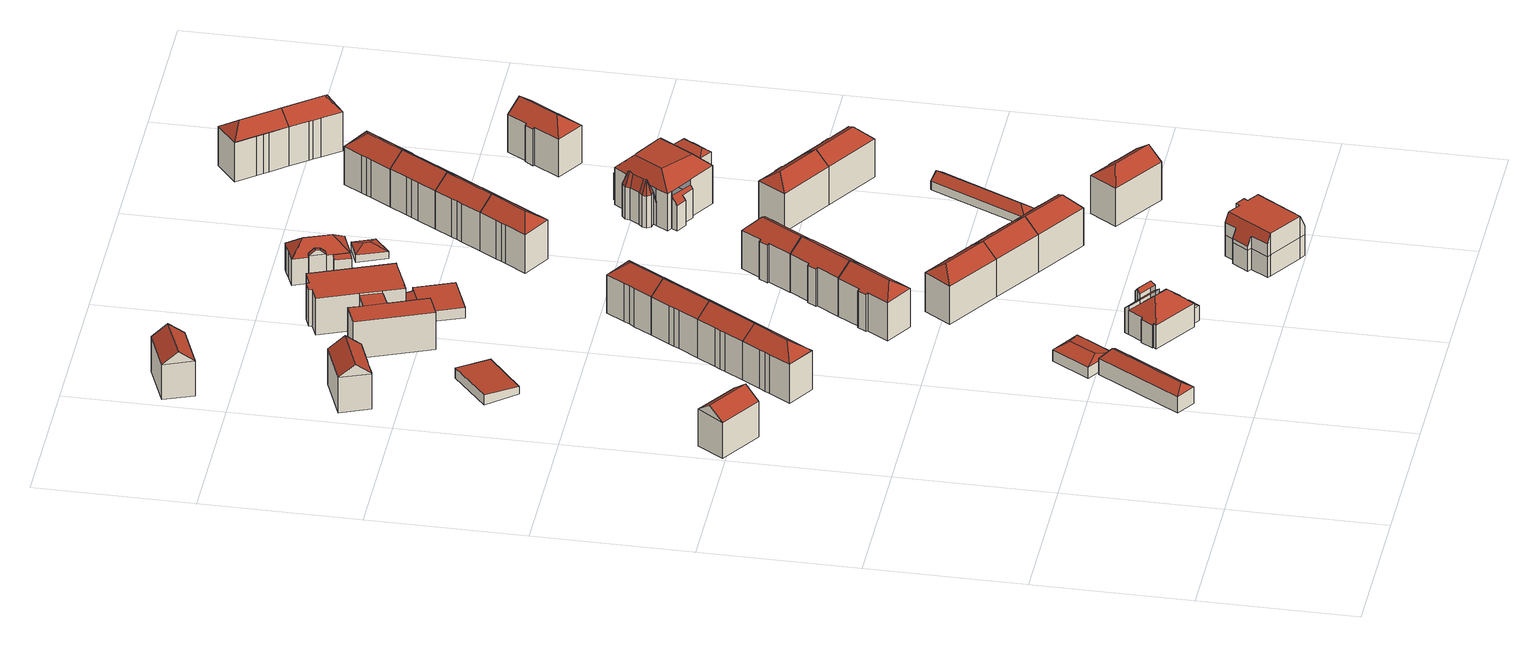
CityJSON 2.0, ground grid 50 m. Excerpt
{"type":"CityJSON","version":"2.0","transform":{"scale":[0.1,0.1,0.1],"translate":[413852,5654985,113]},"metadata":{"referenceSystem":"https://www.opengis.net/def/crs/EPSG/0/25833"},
"CityObjects":{
"building1":{"type":"Building","attributes":{"Dachtyp_tdc":"tdcGableRoof","Gemeindeschluessel":14612000,"Dachneigung":36.5,"QualitaetDacherkennung":78,"Geometrietyp2DReferenz":"3000","measuredHeight":16.51,"function":"31001_9998","roofType":"3100"},"geometry":[{"type":"Solid","lod":"2","boundaries":[[[[0,1,2,3]],[[1,4,5,2]],[[4,6,7,5]],[[6,0,3,7]],[[4,1,8]],[[0,6,9]],[[1,0,9,8]],[[6,4,8,9]],[[3,2,5,7]]]],"semantics":{"surfaces":[{"type":"WallSurface"},{"type":"RoofSurface"},{"type":"GroundSurface"}],"values":[[0,0,0,0,0,0,1,1,2]]}}]},
"building2":{"type":"Building","attributes":{"Dachtyp_tdc":"tdcHipRoof","Gemeindeschluessel":14612000,"Dachneigung":35.09,"QualitaetDacherkennung":78,"Geometrietyp2DReferenz":"3000","measuredHeight":8.3,"function":"31001_9998","roofType":"3200"},"geometry":[{"type":"Solid","lod":"2","boundaries":[[[[10,11,12,13]],[[11,14,15,12]],[[14,16,17,15]],[[16,10,13,17]],[[14,11,18]],[[10,16,19]],[[11,10,19,18]],[[16,14,18,19]],[[13,12,15,17]]]],"semantics":{"surfaces":[{"type":"WallSurface"},{"type":"RoofSurface"},{"type":"GroundSurface"}],"values":[[0,0,0,0,1,1,1,1,2]]}}]},
"building3":{"type":"Building","attributes":{"Dachtyp_tdc":"tdcFreeFormRoof","Gemeindeschluessel":14612000,"Dachneigung":37.52,"QualitaetDacherkennung":69,"Geometrietyp2DReferenz":"3000","measuredHeight":17.56,"function":"31001_9998","roofType":"5000"},"geometry":[{"type":"Solid","lod":"2","boundaries":[[[[20,21,22,23]],[[21,24,25,22]],[[24,26,27,25]],[[26,28,29,27]],[[28,30,31,29]],[[30,32,33,31]],[[32,20,23,33]],[[34,35,20]],[[32,30,36,35,34]],[[35,36,28,26,24,21,20]],[[20,32,34]],[[30,28,36]],[[23,22,25,27,29,31,33]]]],"semantics":{"surfaces":[{"type":"WallSurface"},{"type":"RoofSurface"},{"type":"GroundSurface"}],"values":[[0,0,0,0,0,0,0,1,1,1,0,0,2]]}}]},
"building4":{"type":"Building","attributes":{"Dachtyp_tdc":"tdcHipRoof","Gemeindeschluessel":14612000,"Dachneigung":13.27,"QualitaetDacherkennung":88,"Geometrietyp2DReferenz":"3000","measuredHeight":5.13,"function":"31001_9998","roofType":"3200"},"geometry":[{"type":"Solid","lod":"2","boundaries":[[[[37,38,39,40]],[[38,41,42,39]],[[41,43,44,42]],[[43,37,40,44]],[[41,38,45]],[[37,43,46]],[[38,37,46,45]],[[43,41,45,46]],[[40,39,42,44]]]],"semantics":{"surfaces":[{"type":"WallSurface"},{"type":"RoofSurface"},{"type":"GroundSurface"}],"values":[[0,0,0,0,1,1,1,1,2]]}}]},
"building5":{"type":"Building","attributes":{"Dachtyp_tdc":"tdcFreeFormRoof","Gemeindeschluessel":14612000,"Dachneigung":36.82,"QualitaetDacherkennung":91,"Geometrietyp2DReferenz":"3000","measuredHeight":16.45,"function":"31001_9998","roofType":"5000"},"geometry":[{"type":"Solid","lod":"2","boundaries":[[[[47,48,49,50]],[[48,51,52,49]],[[51,53,54,52]],[[53,55,56,54]],[[55,57,58,56]],[[57,59,60,58]],[[59,47,50,60]],[[61,62,63,64,65,66,67]],[[47,59,61,67]],[[57,62,61,59]],[[48,66,65,51]],[[47,67,66,48]],[[51,65,64,53]],[[53,64,63,55]],[[55,63,62,57]],[[50,49,52,54,56,58,60]]]],"semantics":{"surfaces":[{"type":"WallSurface"},{"type":"RoofSurface"},{"type":"GroundSurface"}],"values":[[0,0,0,0,0,0,0,1,1,0,0,0,0,0,0,2]]}}]},
"building6":{"type":"Building","attributes":{"Dachtyp_tdc":"tdcPolyFlatRoof","Gemeindeschluessel":14612000,"Dachneigung":4.43,"QualitaetDacherkennung":84,"Geometrietyp2DReferenz":"3000","measuredHeight":3.59,"function":"31001_9998","roofType":"2100"},"geometry":[{"type":"Solid","lod":"2","boundaries":[[[[68,69,70,71]],[[69,72,73,70]],[[72,74,75,73]],[[74,68,71,75]],[[74,72,69,68]],[[71,70,73,75]]]],"semantics":{"surfaces":[{"type":"WallSurface"},{"type":"RoofSurface"},{"type":"GroundSurface"}],"values":[[0,0,0,0,1,2]]}}]},
"building7":{"type":"Building","attributes":{"Dachtyp_tdc":"tdcFreeFormRoof","Gemeindeschluessel":14612000,"Dachneigung":37.57,"QualitaetDacherkennung":79,"Geometrietyp2DReferenz":"3000","measuredHeight":17.56,"function":"31001_9998","roofType":"5000"},"geometry":[{"type":"Solid","lod":"2","boundaries":[[[[76,77,78,79]],[[77,80,81,78]],[[80,82,83,81]],[[82,84,31,83]],[[84,28,29,31]],[[28,85,86,29]],[[85,76,79,86]],[[84,82,87,36]],[[87,80,77,76,85,28,36]],[[82,80,87]],[[28,84,36]],[[79,78,81,83,31,29,86]]]],"semantics":{"surfaces":[{"type":"WallSurface"},{"type":"RoofSurface"},{"type":"GroundSurface"}],"values":[[0,0,0,0,0,0,0,1,1,0,0,2]]}}]},
"building8":{"type":"Building","attributes":{"Gemeindeschluessel":14612000,"Geometrietyp2DReferenz":"3000","function":"31001_9998","roofType":"9999"},"children":["building8-1","building8-2","building8-3","building8-4"]},
"building8-1":{"type":"BuildingPart","attributes":{"Dachtyp_tdc":"tdcFreeFormRoof","Dachneigung":27.18,"QualitaetDacherkennung":19,"Geometrietyp2DReferenz":"3000","measuredHeight":6.14,"roofType":"5000"},"parents":["building8"],"geometry":[{"type":"MultiSurface","lod":"2","boundaries":[[[88,89,90,91]],[[89,92,93,90]],[[94,88,91,95]],[[96,97,89,88]],[[88,94,96]],[[94,92,97,96]],[[89,97,92]],[[91,90,93,95]]],"semantics":{"surfaces":[{"type":"WallSurface"},{"type":"RoofSurface"},{"type":"GroundSurface"}],"values":[0,0,0,1,1,1,0,2]}}]},
"building8-2":{"type":"BuildingPart","attributes":{"Dachtyp_tdc":"tdcFreeFormRoof","Dachneigung":56.37,"QualitaetDacherkennung":8,"Geometrietyp2DReferenz":"3000","measuredHeight":12.09,"roofType":"5000"},"parents":["building8"],"geometry":[{"type":"MultiSurface","lod":"2","boundaries":[[[98,99,100]],[[101,102,103,104,105]],[[102,106,107,103]],[[106,108,109,107]],[[108,98,100,109]],[[102,101,98,110]],[[98,108,110]],[[108,106,102,110]],[[100,104,103,107,109]]],"semantics":{"surfaces":[{"type":"WallSurface"},{"type":"RoofSurface"},{"type":"GroundSurface"}],"values":[0,0,0,0,0,1,1,1,2]}}]},
"building8-3":{"type":"BuildingPart","attributes":{"Dachtyp_tdc":"tdcFreeFormRoof","Dachneigung":41.84,"QualitaetDacherkennung":36,"Geometrietyp2DReferenz":"3000","measuredHeight":13.49,"roofType":"5000"},"parents":["building8"],"geometry":[{"type":"MultiSurface","lod":"2","boundaries":[[[111,112,95,113]],[[112,114,94,95]],[[115,116,117,93,92]],[[116,118,119,117]],[[118,120,121,119]],[[120,122,123,121]],[[122,124,125,123]],[[124,126,127,125]],[[126,128,129,127]],[[130,131,132,133]],[[131,111,113,132]],[[128,126,124,122,120,118,134]],[[118,116,135,134]],[[116,115,114,112,111,135]],[[111,131,130,128,134,135]],[[113,95,93,117,119,121,123,125,127,129,133,132]]],"semantics":{"surfaces":[{"type":"WallSurface"},{"type":"RoofSurface"},{"type":"GroundSurface"}],"values":[0,0,0,0,0,0,0,0,0,0,0,1,1,1,1,2]}}]},
"building8-4":{"type":"BuildingPart","attributes":{"Dachtyp_tdc":"tdcPolyFlatRoof","Dachneigung":35.24,"QualitaetDacherkennung":33,"Geometrietyp2DReferenz":"3000","measuredHeight":9.97,"roofType":"2100"},"parents":["building8"],"geometry":[{"type":"MultiSurface","lod":"2","boundaries":[[[136,137,138,129,128]],[[137,105,104,138]],[[99,139,130,133,100]],[[139,99,105,137,136]],[[129,138,104,100,133]]],"semantics":{"surfaces":[{"type":"WallSurface"},{"type":"RoofSurface"},{"type":"GroundSurface"}],"values":[0,0,0,1,2]}}]},
"building9":{"type":"Building","attributes":{"Dachtyp_tdc":"tdcGableRoof","Gemeindeschluessel":14612000,"Dachneigung":37.24,"QualitaetDacherkennung":88,"Geometrietyp2DReferenz":"3000","measuredHeight":16.19,"function":"31001_9998","roofType":"3100"},"geometry":[{"type":"Solid","lod":"2","boundaries":[[[[140,141,142,143]],[[141,144,145,142]],[[144,146,147,145]],[[146,140,143,147]],[[144,141,148]],[[140,146,149]],[[141,140,149,148]],[[146,144,148,149]],[[143,142,145,147]]]],"semantics":{"surfaces":[{"type":"WallSurface"},{"type":"RoofSurface"},{"type":"GroundSurface"}],"values":[[0,0,0,0,0,0,1,1,2]]}}]},
"building10":{"type":"Building","attributes":{"Dachtyp_tdc":"tdcGableRoof","Gemeindeschluessel":14612000,"Dachneigung":37.66,"QualitaetDacherkennung":80,"Geometrietyp2DReferenz":"3000","measuredHeight":17.54,"function":"31001_9998","roofType":"3100"},"geometry":[{"type":"Solid","lod":"2","boundaries":[[[[150,151,152,153]],[[151,154,155,152]],[[154,156,157,155]],[[156,158,159,157]],[[158,160,161,159]],[[160,162,163,161]],[[162,150,153,163]],[[164,165,87,82]],[[160,158,156,154,151,87,165]],[[150,82,87,151]],[[162,164,82,150]],[[160,165,164,162]],[[153,152,155,157,159,161,163]]]],"semantics":{"surfaces":[{"type":"WallSurface"},{"type":"RoofSurface"},{"type":"GroundSurface"}],"values":[[0,0,0,0,0,0,0,1,1,0,0,0,2]]}}]},
"building11":{"type":"Building","attributes":{"Dachtyp_tdc":"tdcHipAndGableRoof","Gemeindeschluessel":14612000,"Dachneigung":37.04,"QualitaetDacherkennung":78,"Geometrietyp2DReferenz":"3000","measuredHeight":17.38,"function":"31001_9998","roofType":"5000"},"geometry":[{"type":"Solid","lod":"2","boundaries":[[[[166,167,168,169]],[[167,170,171,168]],[[170,172,173,171]],[[172,174,175,173]],[[174,176,177,175]],[[176,178,179,177]],[[178,180,181,179]],[[180,182,183,181]],[[182,184,185,183]],[[184,186,187,185]],[[186,166,169,187]],[[182,180,188]],[[180,178,176,174,172,188]],[[172,170,167,166,186,184,182,188]],[[169,168,171,173,175,177,179,181,183,185,187]]]],"semantics":{"surfaces":[{"type":"WallSurface"},{"type":"RoofSurface"},{"type":"GroundSurface"}],"values":[[0,0,0,0,0,0,0,0,0,0,0,1,1,1,2]]}}]},
"building12":{"type":"Building","attributes":{"Dachtyp_tdc":"tdcHipAndGableRoof","Gemeindeschluessel":14612000,"Dachneigung":37.26,"QualitaetDacherkennung":78,"Geometrietyp2DReferenz":"3000","measuredHeight":17.35,"function":"31001_9998","roofType":"5000"},"geometry":[{"type":"Solid","lod":"2","boundaries":[[[[189,190,191,192]],[[190,193,194,191]],[[193,195,196,194]],[[195,197,198,196]],[[197,199,200,198]],[[199,201,202,200]],[[201,203,204,202]],[[203,205,206,204]],[[205,207,208,206]],[[207,209,210,208]],[[209,211,212,210]],[[211,189,192,212]],[[207,205,213]],[[205,203,201,213]],[[201,199,197,195,193,190,189,211,209,207,213]],[[192,191,194,196,198,200,202,204,206,208,210,212]]]],"semantics":{"surfaces":[{"type":"WallSurface"},{"type":"RoofSurface"},{"type":"GroundSurface"}],"values":[[0,0,0,0,0,0,0,0,0,0,0,0,1,1,1,2]]}}]},
"building13":{"type":"Building","attributes":{"Dachtyp_tdc":"tdcHipAndGableRoof","Gemeindeschluessel":14612000,"Dachneigung":37.59,"QualitaetDacherkennung":80,"Geometrietyp2DReferenz":"3000","measuredHeight":17.5,"function":"31001_9998","roofType":"5000"},"geometry":[{"type":"Solid","lod":"2","boundaries":[[[[214,164,163,215]],[[164,160,161,163]],[[160,216,217,161]],[[216,218,219,217]],[[218,220,221,219]],[[220,222,223,221]],[[222,214,215,223]],[[214,222,224]],[[222,220,218,216,160,165,224]],[[214,224,165,164]],[[164,165,160]],[[215,163,161,217,219,221,223]]]],"semantics":{"surfaces":[{"type":"WallSurface"},{"type":"RoofSurface"},{"type":"GroundSurface"}],"values":[[0,0,0,0,0,0,0,1,1,1,0,2]]}}]},
"building14":{"type":"Building","attributes":{"Dachtyp_tdc":"tdcGableRoof","Gemeindeschluessel":14612000,"Dachneigung":37.08,"QualitaetDacherkennung":82,"Geometrietyp2DReferenz":"3000","measuredHeight":17.35,"function":"31001_9998","roofType":"3100"},"geometry":[{"type":"Solid","lod":"2","boundaries":[[[[174,225,226,175]],[[225,227,171,226]],[[227,228,229,171]],[[228,230,231,229]],[[230,232,233,231]],[[232,234,235,233]],[[234,236,237,235]],[[236,238,239,237]],[[238,240,241,239]],[[240,242,243,241]],[[242,174,175,243]],[[238,236,234,232,230,228,227,225]],[[225,174,242,240,238]],[[175,226,171,229,231,233,235,237,239,241,243]]]],"semantics":{"surfaces":[{"type":"WallSurface"},{"type":"RoofSurface"},{"type":"GroundSurface"}],"values":[[0,0,0,0,0,0,0,0,0,0,0,1,1,2]]}}]},
"building15":{"type":"Building","attributes":{"Gemeindeschluessel":14612000,"Geometrietyp2DReferenz":"3000","function":"31001_2000","roofType":"9999"},"children":["building15-1","building15-2","building15-3","building15-4","building15-5"]},
"building15-1":{"type":"BuildingPart","attributes":{"Dachtyp_tdc":"tdcPolyFlatRoof","Dachneigung":0,"QualitaetDacherkennung":21,"Geometrietyp2DReferenz":"3000","measuredHeight":3.56,"roofType":"1000"},"parents":["building15"],"geometry":[{"type":"MultiSurface","lod":"2","boundaries":[[[244,245,246,247,248,249]],[[250,251,245,244]],[[251,252,246,245]],[[252,253,247,246]],[[253,254,248,247]],[[250,244,249,255]],[[255,254,253,252,251,250]]],"semantics":{"surfaces":[{"type":"GroundSurface"},{"type":"WallSurface"},{"type":"RoofSurface"}],"values":[0,1,1,1,1,1,2]}}]},
"building15-2":{"type":"BuildingPart","attributes":{"Dachtyp_tdc":"tdcPolyFlatRoof","Dachneigung":0,"QualitaetDacherkennung":88,"Geometrietyp2DReferenz":"3000","measuredHeight":13.05,"roofType":"1000"},"parents":["building15"],"geometry":[{"type":"MultiSurface","lod":"2","boundaries":[[[256,257,258,259,260,261]],[[262,263,264,265,266,267]],[[261,260,263,262]],[[260,259,264,263]],[[259,268,264]],[[258,265,269]],[[258,257,266,265]],[[257,256,267,266]],[[256,261,262,267]]],"semantics":{"surfaces":[{"type":"RoofSurface"},{"type":"GroundSurface"},{"type":"WallSurface"}],"values":[0,1,2,2,2,2,2,2,2]}}]},
"building15-3":{"type":"BuildingPart","attributes":{"Dachtyp_tdc":"tdcPolyFlatRoof","Dachneigung":0,"QualitaetDacherkennung":83,"Geometrietyp2DReferenz":"3000","measuredHeight":12.74,"roofType":"1000"},"parents":["building15"],"geometry":[{"type":"MultiSurface","lod":"2","boundaries":[[[270,271,272,273,274]],[[275,276,277,278,279]],[[276,280,281,277]],[[280,282,283,281]],[[282,284,283]],[[285,286,287]],[[285,288,289,286]],[[288,290,291,289]],[[290,292,293,291]],[[292,294,295,293]],[[294,296,297,295]],[[296,298,299,297]],[[298,270,274,299]],[[298,296,294,292,290,288,285,282,280,276,275,271,270]],[[274,273,278,277,281,283,286,289,291,293,295,297,299]]],"semantics":{"surfaces":[{"type":"WallSurface"},{"type":"RoofSurface"},{"type":"GroundSurface"}],"values":[0,0,0,0,0,0,0,0,0,0,0,0,0,1,2]}}]},
"building15-4":{"type":"BuildingPart","attributes":{"Dachtyp_tdc":"tdcPolyFlatRoof","Dachneigung":0,"QualitaetDacherkennung":63,"Geometrietyp2DReferenz":"3000","measuredHeight":12.03,"roofType":"1000"},"parents":["building15"],"geometry":[{"type":"MultiSurface","lod":"2","boundaries":[[[284,269,265,283]],[[268,287,286,264]],[[268,269,284,287]],[[283,265,264,286]]],"semantics":{"surfaces":[{"type":"WallSurface"},{"type":"RoofSurface"},{"type":"GroundSurface"}],"values":[0,0,1,2]}}]},
"building15-5":{"type":"BuildingPart","attributes":{"Dachtyp_tdc":"tdcPolyFlatRoof","Dachneigung":11.27,"QualitaetDacherkennung":42,"Geometrietyp2DReferenz":"3000","measuredHeight":3.51,"roofType":"2100"},"parents":["building15"],"geometry":[{"type":"MultiSurface","lod":"2","boundaries":[[[254,279,278,248]],[[249,248,278,273]],[[272,255,249,273]],[[272,279,254,255]]],"semantics":{"surfaces":[{"type":"WallSurface"},{"type":"GroundSurface"},{"type":"RoofSurface"}],"values":[0,1,0,2]}}]},
"building16":{"type":"Building","attributes":{"Dachtyp_tdc":"tdcGableRoof","Gemeindeschluessel":14612000,"Dachneigung":37.5,"QualitaetDacherkennung":80,"Geometrietyp2DReferenz":"3000","measuredHeight":17.34,"function":"31001_9998","roofType":"3100"},"geometry":[{"type":"Solid","lod":"2","boundaries":[[[[300,301,302,303]],[[301,304,305,302]],[[304,306,307,305]],[[306,308,309,307]],[[308,310,311,309]],[[310,312,313,311]],[[312,203,314,313]],[[203,315,316,314]],[[315,317,318,316]],[[317,319,320,318]],[[319,300,303,320]],[[315,203,312,310]],[[310,308,306,304,301,300,319,317,315]],[[303,302,305,307,309,311,313,314,316,318,320]]]],"semantics":{"surfaces":[{"type":"WallSurface"},{"type":"RoofSurface"},{"type":"GroundSurface"}],"values":[[0,0,0,0,0,0,0,0,0,0,0,1,1,2]]}}]},
"building17":{"type":"Building","attributes":{"Dachtyp_tdc":"tdcFreeFormRoof","Gemeindeschluessel":14612000,"Dachneigung":0.009,"QualitaetDacherkennung":50,"Geometrietyp2DReferenz":"3000","measuredHeight":14.93,"function":"31001_9998","roofType":"5000"},"geometry":[{"type":"Solid","lod":"2","boundaries":[[[[321,322,323,324]],[[322,325,326,323]],[[325,327,328,326]],[[327,329,330,328]],[[329,331,332,330]],[[331,333,334,332]],[[333,335,336,334]],[[335,337,338,336]],[[337,339,340,338]],[[339,341,342,340]],[[341,343,344,342]],[[343,345,346,344]],[[345,347,348,346]],[[347,349,350,348]],[[349,351,352,350]],[[351,353,354,352]],[[353,355,356,354]],[[355,357,358,356]],[[357,321,324,358]],[[359,360,361,362,363,364,365,366]],[[367,368,369,370,371,337,335,372]],[[373,364,363,369,368,374,375,376]],[[322,373,376,325]],[[325,376,375,327]],[[327,375,374,329]],[[329,374,368,367,331]],[[321,364,373,322]],[[331,367,372,333]],[[333,372,335]],[[337,371,339]],[[339,371,370,341]],[[341,370,369,343]],[[343,369,363,345]],[[355,366,365,357]],[[353,359,366,355]],[[357,365,364,321]],[[345,363,362,347]],[[347,362,361,349]],[[349,361,360,351]],[[351,360,359,353]],[[324,323,326,328,330,332,334,336,338,340,342,344,346,348,350,352,354,356,358]]]],"semantics":{"surfaces":[{"type":"WallSurface"},{"type":"RoofSurface"},{"type":"GroundSurface"}],"values":[[0,0,0,0,0,0,0,0,0,0,0,0,0,0,0,0,0,0,0,1,1,1,0,0,0,0,0,0,0,0,0,0,0,0,0,0,0,0,0,0,2]]}}]},
"building18":{"type":"Building","attributes":{"Dachtyp_tdc":"tdcHipAndGableRoof","Gemeindeschluessel":14612000,"Dachneigung":37.29,"QualitaetDacherkennung":80,"Geometrietyp2DReferenz":"3000","measuredHeight":17.41,"function":"31001_9998","roofType":"5000"},"geometry":[{"type":"Solid","lod":"2","boundaries":[[[[377,378,379,380]],[[378,381,382,379]],[[381,236,383,382]],[[236,384,385,383]],[[384,386,387,385]],[[386,388,389,387]],[[388,390,391,389]],[[390,392,393,391]],[[392,394,395,393]],[[394,396,397,395]],[[396,398,399,397]],[[398,377,380,399]],[[394,392,400]],[[392,390,388,386,384,236,381,400]],[[381,378,377,398,396,394,400]],[[380,379,382,383,385,387,389,391,393,395,397,399]]]],"semantics":{"surfaces":[{"type":"WallSurface"},{"type":"RoofSurface"},{"type":"GroundSurface"}],"values":[[0,0,0,0,0,0,0,0,0,0,0,0,1,1,1,2]]}}]},
"building19":{"type":"Building","attributes":{"Dachtyp_tdc":"tdcHipAndGableRoof","Gemeindeschluessel":14612000,"Dachneigung":37.2,"QualitaetDacherkennung":77,"Geometrietyp2DReferenz":"3000","measuredHeight":17.32,"function":"31001_9998","roofType":"5000"},"geometry":[{"type":"Solid","lod":"2","boundaries":[[[[308,401,402,309]],[[401,403,404,402]],[[403,405,406,404]],[[405,407,408,406]],[[407,409,410,408]],[[409,411,412,410]],[[411,413,414,412]],[[413,415,416,414]],[[415,312,313,416]],[[312,310,311,313]],[[310,308,309,311]],[[415,413,417]],[[413,411,409,407,405,403,401,308,310,417]],[[310,312,415,417]],[[309,402,404,406,408,410,412,414,416,313,311]]]],"semantics":{"surfaces":[{"type":"WallSurface"},{"type":"RoofSurface"},{"type":"GroundSurface"}],"values":[[0,0,0,0,0,0,0,0,0,0,0,1,1,1,2]]}}]},
"building20":{"type":"Building","attributes":{"Gemeindeschluessel":14612000,"Geometrietyp2DReferenz":"3000","function":"31001_9998","roofType":"9999"},"children":["building20-1","building20-2","building20-3","building20-4"]},
"building20-1":{"type":"BuildingPart","attributes":{"Dachtyp_tdc":"tdcPolyFlatRoof","Dachneigung":38.67,"QualitaetDacherkennung":70,"Geometrietyp2DReferenz":"3000","measuredHeight":9.24,"roofType":"2100"},"parents":["building20"],"geometry":[{"type":"MultiSurface","lod":"2","boundaries":[[[418,419,420,421]],[[419,422,423,420]],[[422,424,425,423]],[[424,422,419,418]],[[421,420,423,425]]],"semantics":{"surfaces":[{"type":"WallSurface"},{"type":"RoofSurface"},{"type":"GroundSurface"}],"values":[0,0,0,1,2]}}]},
"building20-2":{"type":"BuildingPart","attributes":{"Dachtyp_tdc":"tdcFreeFormRoof","Dachneigung":43.12,"QualitaetDacherkennung":67,"Geometrietyp2DReferenz":"3000","measuredHeight":13.48,"roofType":"5000"},"parents":["building20"],"geometry":[{"type":"MultiSurface","lod":"2","boundaries":[[[426,427,428,429]],[[427,430,431,428]],[[430,432,433,431]],[[432,434,435,433]],[[434,418,421,435]],[[424,436,437,425]],[[436,438,439,437]],[[438,440,439]],[[441,442,443,444,445]],[[438,436,446]],[[436,424,418,434,447,446]],[[434,432,430,427,447]],[[427,426,442,441,438,446,447]],[[443,429,428,431,433,435,421,425,437,439,444]]],"semantics":{"surfaces":[{"type":"WallSurface"},{"type":"RoofSurface"},{"type":"GroundSurface"}],"values":[0,0,0,0,0,0,0,0,0,1,1,1,1,2]}}]},
"building20-3":{"type":"BuildingPart","attributes":{"Dachtyp_tdc":"tdcPolyFlatRoof","Dachneigung":34.49,"QualitaetDacherkennung":31,"Geometrietyp2DReferenz":"3000","measuredHeight":9.13,"roofType":"2100"},"parents":["building20"],"geometry":[{"type":"MultiSurface","lod":"2","boundaries":[[[440,448,449,439]],[[448,450,451,449]],[[450,445,444,451]],[[450,448,440,445]],[[444,439,449,451]]],"semantics":{"surfaces":[{"type":"WallSurface"},{"type":"RoofSurface"},{"type":"GroundSurface"}],"values":[0,0,0,1,2]}}]},
"building20-4":{"type":"BuildingPart","attributes":{"Dachtyp_tdc":"tdcCutGableRoof","Dachneigung":42.52,"QualitaetDacherkennung":53,"Geometrietyp2DReferenz":"3000","measuredHeight":12.32,"roofType":"9999"},"parents":["building20"],"geometry":[{"type":"MultiSurface","lod":"2","boundaries":[[[452,453,426,429,454]],[[455,456,457,443,442]],[[456,452,454,457]],[[453,452,458,459]],[[455,453,459,460]],[[456,455,460,461]],[[452,456,461,458]],[[460,459,458,461]],[[454,429,443,457]]],"semantics":{"surfaces":[{"type":"WallSurface"},{"type":"RoofSurface"},{"type":"GroundSurface"}],"values":[0,0,0,1,0,1,0,1,2]}}]},
"building21":{"type":"Building","attributes":{"Dachtyp_tdc":"tdcFreeFormRoof","Gemeindeschluessel":14612000,"Dachneigung":37.77,"QualitaetDacherkennung":89,"Geometrietyp2DReferenz":"3000","measuredHeight":17.55,"function":"31001_9998","roofType":"5000"},"geometry":[{"type":"Solid","lod":"2","boundaries":[[[[462,463,464,465]],[[463,466,467,464]],[[466,468,469,467]],[[468,470,471,469]],[[470,472,473,471]],[[472,474,475,473]],[[474,462,465,475]],[[474,476,462]],[[474,472,477,476]],[[476,477,470,468,466,463,462]],[[472,470,477]],[[465,464,467,469,471,473,475]]]],"semantics":{"surfaces":[{"type":"WallSurface"},{"type":"RoofSurface"},{"type":"GroundSurface"}],"values":[[0,0,0,0,0,0,0,1,1,1,0,2]]}}]},
"building22":{"type":"Building","attributes":{"Dachtyp_tdc":"tdcHipAndGableRoof","Gemeindeschluessel":14612000,"Dachneigung":37.2,"QualitaetDacherkennung":75,"Geometrietyp2DReferenz":"3000","measuredHeight":17.43,"function":"31001_9998","roofType":"5000"},"geometry":[{"type":"Solid","lod":"2","boundaries":[[[[478,479,480,481]],[[479,482,483,480]],[[482,484,485,483]],[[484,486,487,485]],[[486,488,489,487]],[[488,490,491,489]],[[490,492,493,491]],[[492,494,495,493]],[[494,478,481,495]],[[490,488,496]],[[488,486,484,496]],[[484,482,479,478,494,492,490,496]],[[481,480,483,485,487,489,491,493,495]]]],"semantics":{"surfaces":[{"type":"WallSurface"},{"type":"RoofSurface"},{"type":"GroundSurface"}],"values":[[0,0,0,0,0,0,0,0,0,1,1,1,2]]}}]},
"building23":{"type":"Building","attributes":{"Dachtyp_tdc":"tdcHipRoof","Gemeindeschluessel":14612000,"Dachneigung":21.51,"QualitaetDacherkennung":79,"Geometrietyp2DReferenz":"3000","measuredHeight":4.07,"function":"31001_9998","roofType":"3200"},"geometry":[{"type":"Solid","lod":"2","boundaries":[[[[497,498,499]],[[500,497,499,501]],[[498,502,501,499]],[[503,504,505,506]],[[502,500,501]],[[497,500,504,503]],[[500,502,505,504]],[[502,498,506,505]],[[498,497,503,506]]]],"semantics":{"surfaces":[{"type":"RoofSurface"},{"type":"GroundSurface"},{"type":"WallSurface"}],"values":[[0,0,0,1,0,2,2,2,2]]}}]},
"building24":{"type":"Building","attributes":{"Dachtyp_tdc":"tdcHipAndGableRoof","Gemeindeschluessel":14612000,"Dachneigung":37.02,"QualitaetDacherkennung":84,"Geometrietyp2DReferenz":"3000","measuredHeight":5.13,"function":"31001_9998","roofType":"5000"},"geometry":[{"type":"Solid","lod":"2","boundaries":[[[[507,508,509,510]],[[508,511,512,509]],[[511,513,514,512]],[[513,515,516,514]],[[515,517,518,516]],[[517,507,510,518]],[[513,511,519]],[[511,508,507,519]],[[507,517,515,513,519]],[[510,509,512,514,516,518]]]],"semantics":{"surfaces":[{"type":"WallSurface"},{"type":"RoofSurface"},{"type":"GroundSurface"}],"values":[[0,0,0,0,0,0,1,1,1,2]]}}]},
"building25":{"type":"Building","attributes":{"Dachtyp_tdc":"tdcFreeFormRoof","Gemeindeschluessel":14612000,"Dachneigung":38.01,"QualitaetDacherkennung":90,"Geometrietyp2DReferenz":"3000","measuredHeight":17.58,"function":"31001_9998","roofType":"5000"},"geometry":[{"type":"Solid","lod":"2","boundaries":[[[[470,520,521,471]],[[520,522,523,521]],[[522,524,525,523]],[[524,526,527,525]],[[526,528,529,527]],[[528,472,473,529]],[[472,470,471,473]],[[530,526,524,522,520,470,531]],[[528,526,530]],[[470,472,531]],[[471,521,523,525,527,529,473]],[[472,528,530,531]]]],"semantics":{"surfaces":[{"type":"WallSurface"},{"type":"RoofSurface"},{"type":"GroundSurface"}],"values":[[0,0,0,0,0,0,0,1,0,0,2,1]]}}]},
"building26":{"type":"Building","attributes":{"Dachtyp_tdc":"tdcHipAndGableRoof","Gemeindeschluessel":14612000,"Dachneigung":37.03,"QualitaetDacherkennung":78,"Geometrietyp2DReferenz":"3000","measuredHeight":17.38,"function":"31001_9998","roofType":"5000"},"geometry":[{"type":"Solid","lod":"2","boundaries":[[[[532,533,534,535]],[[533,536,537,534]],[[536,538,539,537]],[[538,540,541,539]],[[540,542,543,541]],[[542,544,545,543]],[[544,546,547,545]],[[546,548,549,547]],[[548,532,535,549]],[[544,542,550]],[[542,540,538,550]],[[538,536,533,532,548,546,544,550]],[[535,534,537,539,541,543,545,547,549]]]],"semantics":{"surfaces":[{"type":"WallSurface"},{"type":"RoofSurface"},{"type":"GroundSurface"}],"values":[[0,0,0,0,0,0,0,0,0,1,1,1,2]]}}]},
"building27":{"type":"Building","attributes":{"Gemeindeschluessel":14612000,"Geometrietyp2DReferenz":"3000","function":"31001_9998","roofType":"9999"},"children":["building27-1","building27-2","building27-3","building27-4","building27-5"]},
"building27-1":{"type":"BuildingPart","attributes":{"Dachtyp_tdc":"tdcPolyFlatRoof","Dachneigung":51.35,"QualitaetDacherkennung":20,"Geometrietyp2DReferenz":"3000","measuredHeight":11.46,"roofType":"2100"},"parents":["building27"],"geometry":[{"type":"MultiSurface","lod":"2","boundaries":[[[551,552,553,554]],[[552,555,556,553]],[[555,557,558,556]],[[557,559,560,558]],[[559,561,562,560]],[[559,557,555,552,551,563,561]],[[562,554,553,556,558,560]]],"semantics":{"surfaces":[{"type":"WallSurface"},{"type":"RoofSurface"},{"type":"GroundSurface"}],"values":[0,0,0,0,0,1,2]}}]},
"building27-2":{"type":"BuildingPart","attributes":{"Dachtyp_tdc":"tdcHipRoof","Dachneigung":23.9,"QualitaetDacherkennung":26,"Geometrietyp2DReferenz":"3000","measuredHeight":15.04,"roofType":"3200"},"parents":["building27"],"geometry":[{"type":"MultiSurface","lod":"2","boundaries":[[[564,565,566,567,568]],[[565,569,570,566]],[[569,571,572,570]],[[571,573,574,572]],[[573,575,576,574]],[[575,577,578,576]],[[577,579,580,578]],[[579,581,582,580]],[[579,577,583]],[[565,564,584]],[[577,575,573,571,569,565,584,583]],[[564,585,586,581,579,583,584]],[[567,566,570,572,574,576,578,580,582,587]]],"semantics":{"surfaces":[{"type":"WallSurface"},{"type":"RoofSurface"},{"type":"GroundSurface"}],"values":[0,0,0,0,0,0,0,0,1,1,1,1,2]}}]},
"building27-3":{"type":"BuildingPart","attributes":{"Dachtyp_tdc":"tdcFreeFormRoof","Dachneigung":70.13,"QualitaetDacherkennung":30,"Geometrietyp2DReferenz":"3000","measuredHeight":16.07,"roofType":"5000"},"parents":["building27"],"geometry":[{"type":"MultiSurface","lod":"2","boundaries":[[[588,589,590,591]],[[589,592,593,590]],[[592,594,595,593]],[[594,596,597,595]],[[596,598,599,597]],[[598,600,601,599]],[[600,602,603,601]],[[602,604,605,603]],[[604,606,607,605]],[[606,608,609,607]],[[608,610,611,609]],[[589,612,613,590]],[[614,615,610,608,606,616,617]],[[606,604,616]],[[604,602,618,617,616]],[[602,600,619,618]],[[600,598,620,619]],[[598,596,621,620]],[[596,594,622,621]],[[594,592,623,622]],[[592,589,588,612,589,623]],[[589,614,617,618,619,620,621,622,623]],[[591,590,593,595,597,599,601,603,605,607,609,611,624,625,590,613]]],"semantics":{"surfaces":[{"type":"WallSurface"},{"type":"RoofSurface"},{"type":"GroundSurface"}],"values":[0,0,0,0,0,0,0,0,0,0,0,0,1,1,1,1,1,1,1,1,1,1,2]}}]},
"building27-4":{"type":"BuildingPart","attributes":{"Dachtyp_tdc":"tdcPolyFlatRoof","Dachneigung":41.95,"QualitaetDacherkennung":25,"Geometrietyp2DReferenz":"3000","measuredHeight":11.33,"roofType":"2100"},"parents":["building27"],"geometry":[{"type":"MultiSurface","lod":"2","boundaries":[[[626,627,628,629]],[[627,630,631,628]],[[630,632,633,631]],[[632,634,635,633]],[[634,636,637,635]],[[636,634,632,630,627,626,638]],[[639,629,628,631,633,635,637]]],"semantics":{"surfaces":[{"type":"WallSurface"},{"type":"RoofSurface"},{"type":"GroundSurface"}],"values":[0,0,0,0,0,1,2]}}]},
"building27-5":{"type":"BuildingPart","attributes":{"Dachtyp_tdc":"tdcCutTentRoof","Dachneigung":2.64,"QualitaetDacherkennung":37,"Geometrietyp2DReferenz":"3000","measuredHeight":18.31,"roofType":"9999"},"parents":["building27"],"geometry":[{"type":"MultiSurface","lod":"2","boundaries":[[[640,641,642,637,636]],[[641,643,644,642]],[[643,568,567,644]],[[645,646,647,582,581]],[[646,648,551,554,647]],[[649,650,651,562,561]],[[650,652,653,651]],[[652,654,588,591,653]],[[655,656,657,611,610]],[[656,658,629,657]],[[658,659,626,629]],[[646,645,660,585,568,643,641,661,662]],[[652,650,649,663,648,646,662,664]],[[656,655,665,666,654,652,664,667]],[[641,640,668,659,658,656,667,661]],[[667,664,662,661]],[[639,637,642,644,567,587,582,647,554,562,651,653,591,613,590,625,624,611,657,629]]],"semantics":{"surfaces":[{"type":"WallSurface"},{"type":"RoofSurface"},{"type":"GroundSurface"}],"values":[0,0,0,0,0,0,0,0,0,0,0,1,1,1,1,1,2]}}]},
"building28":{"type":"Building","attributes":{"Dachtyp_tdc":"tdcHipAndGableRoof","Gemeindeschluessel":14612000,"Dachneigung":37.36,"QualitaetDacherkennung":75,"Geometrietyp2DReferenz":"3000","measuredHeight":17.39,"function":"31001_9998","roofType":"5000"},"geometry":[{"type":"Solid","lod":"2","boundaries":[[[[536,669,670,537]],[[669,671,672,670]],[[671,673,674,672]],[[673,675,676,674]],[[675,677,678,676]],[[677,679,680,678]],[[679,540,541,680]],[[540,538,539,541]],[[538,536,537,539]],[[679,677,681]],[[677,675,673,671,669,536,538,681]],[[538,540,679,681]],[[537,670,672,674,676,678,680,541,539]]]],"semantics":{"surfaces":[{"type":"WallSurface"},{"type":"RoofSurface"},{"type":"GroundSurface"}],"values":[[0,0,0,0,0,0,0,0,0,1,1,1,2]]}}]},
"building29":{"type":"Building","attributes":{"Dachtyp_tdc":"tdcFreeFormRoof","Gemeindeschluessel":14612000,"Dachneigung":37.58,"QualitaetDacherkennung":91,"Geometrietyp2DReferenz":"3000","measuredHeight":17.54,"function":"31001_9998","roofType":"5000"},"geometry":[{"type":"Solid","lod":"2","boundaries":[[[[682,683,684,685]],[[683,686,687,684]],[[686,688,689,687]],[[688,690,691,689]],[[690,692,529,691]],[[692,693,527,529]],[[693,682,685,527]],[[692,690,694,695]],[[694,688,686,683,682,693,695]],[[690,688,694]],[[693,692,695]],[[685,684,687,689,691,529,527]]]],"semantics":{"surfaces":[{"type":"WallSurface"},{"type":"RoofSurface"},{"type":"GroundSurface"}],"values":[[0,0,0,0,0,0,0,1,1,0,0,2]]}}]},
"building30":{"type":"Building","attributes":{"Dachtyp_tdc":"tdcFreeFormRoof","Gemeindeschluessel":14612000,"Dachneigung":37.63,"QualitaetDacherkennung":91,"Geometrietyp2DReferenz":"3000","measuredHeight":17.57,"function":"31001_9998","roofType":"5000"},"geometry":[{"type":"Solid","lod":"2","boundaries":[[[[696,697,689,691]],[[697,698,699,689]],[[698,700,701,699]],[[700,702,703,701]],[[702,704,705,703]],[[704,706,707,705]],[[706,696,691,707]],[[708,709,706,704]],[[697,696,710]],[[696,706,709]],[[691,689,699,701,703,705,707]],[[708,704,702,700,698,697,710]],[[696,709,708,710]]]],"semantics":{"surfaces":[{"type":"WallSurface"},{"type":"RoofSurface"},{"type":"GroundSurface"}],"values":[[0,0,0,0,0,0,0,1,0,0,2,1,1]]}}]},
"building31":{"type":"Building","attributes":{"Dachtyp_tdc":"tdcHipAndGableRoof","Gemeindeschluessel":14612000,"Dachneigung":37.68,"QualitaetDacherkennung":89,"Geometrietyp2DReferenz":"3000","measuredHeight":17.26,"function":"31001_9998","roofType":"5000"},"geometry":[{"type":"Solid","lod":"2","boundaries":[[[[711,712,713,714]],[[712,715,716,713]],[[715,717,718,716]],[[717,719,720,718]],[[719,721,722,720]],[[721,723,724,722]],[[723,725,726,724]],[[725,727,728,726]],[[727,711,714,728]],[[723,721,729]],[[721,719,717,729]],[[717,715,712,711,727,725,723,729]],[[714,713,716,718,720,722,724,726,728]]]],"semantics":{"surfaces":[{"type":"WallSurface"},{"type":"RoofSurface"},{"type":"GroundSurface"}],"values":[[0,0,0,0,0,0,0,0,0,1,1,1,2]]}}]},
"building32":{"type":"Building","attributes":{"Dachtyp_tdc":"tdcHipAndGableRoof","Gemeindeschluessel":14612000,"Dachneigung":37.31,"QualitaetDacherkennung":87,"Geometrietyp2DReferenz":"3000","measuredHeight":17.73,"function":"31001_9998","roofType":"5000"},"geometry":[{"type":"Solid","lod":"2","boundaries":[[[[730,731,732,733]],[[731,734,735,732]],[[734,736,737,735]],[[736,738,739,737]],[[738,740,741,739]],[[740,742,743,741]],[[742,730,733,743]],[[731,744,745]],[[746,747,748,749,750,745,744]],[[731,745,750,734]],[[736,749,748,738]],[[734,750,749,736]],[[738,748,747,740]],[[740,747,746,742]],[[742,746,744,730]],[[730,744,731]],[[733,732,735,737,739,741,743]]]],"semantics":{"surfaces":[{"type":"WallSurface"},{"type":"RoofSurface"},{"type":"GroundSurface"}],"values":[[0,0,0,0,0,0,0,1,1,1,0,0,0,0,0,0,2]]}}]},
"building33":{"type":"Building","attributes":{"Dachtyp_tdc":"tdcFreeFormRoof","Gemeindeschluessel":14612000,"Dachneigung":37.52,"QualitaetDacherkennung":86,"Geometrietyp2DReferenz":"3000","measuredHeight":17.68,"function":"31001_9998","roofType":"5000"},"geometry":[{"type":"Solid","lod":"2","boundaries":[[[[751,752,753,754,736,755,756]],[[752,757,758]],[[759,736,754]],[[760,737,735,761,762,763,764]],[[755,736,737,760]],[[736,759,735,737]],[[759,757,761,735]],[[757,752,762,761]],[[752,751,763,762]],[[751,756,764,763]],[[756,755,760,764]],[[758,753,752]],[[753,758,757,759,754]]]],"semantics":{"surfaces":[{"type":"RoofSurface"},{"type":"WallSurface"},{"type":"GroundSurface"}],"values":[[0,1,1,2,1,1,1,1,1,1,1,0,0]]}}]}
},
"vertices":[
[135,1423,140],[3,1509,140],[3,1509,13],[135,1423,13],[57,1592,144],[57,1592,13],[188,1506,144],[188,1506,13],[31,1552,178],[163,1467,178],
[489,227,63],[653,493,63],[653,493,6],[489,227,6],[714,455,63],[714,455,6],[550,189,63],[550,189,6],[674,456,89],[530,224,89],
[331,1365,150],[372,1432,150],[372,1432,13],[331,1365,13],[382,1447,150],[382,1447,13],[394,1467,150],[394,1467,13],[429,1524,150],[429,1524,13],[514,1471,150],[514,1471,13],[416,1312,150],[416,1312,13],[416,1312,151],[403,1385,189],[473,1496,189],
[626,520,45],[701,640,45],[701,640,7],[626,520,7],[793,583,46],[793,583,7],[718,462,46],[718,462,7],[736,594,58],[684,509,58],
[197,2730,136],[234,2636,136],[234,2636,11],[197,2730,11],[142,2600,136],[142,2600,11],[128,2595,136],[128,2595,11],[93,2581,136],[93,2581,11],[87,2578,136],[87,2578,11],[50,2672,136],[50,2672,11],[70,2623,176],[87,2578,140],[93,2581,140],[128,2595,140],[142,2600,140],[234,2636,140],[216,2681,176],
[293,2363,49],[371,2271,40],[371,2271,13],[293,2363,13],[240,2162,40],[240,2162,13],[163,2254,49],[163,2254,13],
[477,1601,150],[487,1617,150],[487,1617,13],[477,1601,13],[523,1676,150],[523,1676,13],[609,1623,151],[609,1623,13],[514,1471,151],[466,1583,150],[466,1583,13],[567,1649,189],
[1005,286,66],[980,249,66],[980,249,14],[1005,286,14],[949,269,66],[949,269,14],[974,306,66],[974,306,14],[984,288,75],[965,259,75],
[987,383,120],[987,383,101],[987,383,14],[932,419,120],[938,427,134],[938,427,14],[932,419,14],[932,419,101],[943,435,120],[943,435,14],[997,399,120],[997,399,14],[984,396,135],
[1004,352,98],[974,306,99],[1004,352,14],[974,306,98],[949,269,99],[942,258,98],[942,258,14],[806,347,98],[806,347,14],[813,357,99],[813,357,14],[809,359,94],[809,359,14],[834,398,94],[834,398,14],[838,395,99],[838,395,14],[868,441,99],[868,441,14],[978,369,98],[987,363,99],[987,363,14],[978,369,14],[884,364,149],[926,336,149],
[868,441,113],[877,455,101],[877,455,14],[978,369,113],
[23,3197,138],[168,3255,138],[168,3255,15],[23,3197,15],[205,3161,139],[205,3161,15],[60,3104,139],[60,3104,15],[187,3208,177],[42,3150,177],
[609,1623,149],[523,1676,149],[523,1676,14],[609,1623,14],[562,1738,149],[562,1738,14],[572,1755,149],[572,1755,14],[582,1771,149],[582,1771,14],[620,1832,149],[620,1832,14],[705,1778,149],[705,1778,14],[705,1778,151],[664,1804,189],
[765,1237,145],[770,1234,149],[770,1234,15],[765,1237,15],[814,1305,149],[814,1305,15],[858,1277,188],[858,1277,15],[900,1251,151],[900,1251,15],[874,1210,151],[874,1210,15],[860,1188,151],[860,1188,15],[795,1085,151],[795,1085,15],[709,1138,149],[709,1138,15],[751,1205,149],[751,1205,15],[747,1208,145],[747,1208,15],[775,1145,188],
[979,998,151],[977,995,153],[977,995,15],[979,998,15],[987,989,153],[987,989,15],[1007,976,154],[1007,976,15],[1050,947,154],[1050,947,15],[1052,947,154],[1052,947,15],[1026,906,189],[1026,906,15],[997,862,149],[997,862,15],[829,972,149],[829,972,15],[884,1056,153],[884,1056,15],[954,1010,154],[954,1010,15],[956,1013,151],[956,1013,15],[889,995,189],
[799,1930,151],[799,1930,14],[655,1889,149],[655,1889,14],[666,1905,149],[666,1905,14],[677,1923,149],[677,1923,14],[714,1983,149],[714,1983,14],[732,1914,189],
[858,1278,188],[858,1278,15],[814,1305,150],[859,1375,150],[859,1375,15],[854,1378,146],[854,1378,15],[872,1407,146],[872,1407,15],[877,1404,150],[877,1404,15],[917,1467,150],[917,1467,15],[960,1440,188],[960,1440,15],[1002,1414,151],[1002,1414,15],[929,1297,151],[929,1297,15],
[705,2564,8],[753,2443,8],[624,2392,8],[576,2512,8],[592,2519,8],[689,2558,8],[705,2564,44],[753,2443,44],[624,2392,44],[576,2512,44],[592,2519,44],[689,2558,44],
[440,2448,139],[514,2477,139],[466,2596,139],[439,2663,139],[421,2709,139],[347,2680,139],[347,2680,8],[421,2709,8],[439,2663,8],[466,2596,8],[514,2477,8],[440,2448,8],[439,2663,129],[466,2596,129],
[687,2610,136],[671,2604,136],[671,2604,34],[671,2604,8],[687,2610,8],[574,2565,136],[574,2566,136],[574,2566,8],[574,2565,8],[574,2565,34],[558,2559,136],[558,2559,8],[532,2623,136],[532,2623,8],[532,2623,129],[506,2690,136],[506,2690,8],[506,2690,129],[457,2812,136],[457,2812,8],[503,2830,136],[503,2830,8],[500,2840,136],[500,2840,8],[535,2854,136],[535,2854,8],[539,2845,136],[539,2845,8],[586,2863,136],[586,2863,8],
[1115,909,151],[1138,894,151],[1138,894,16],[1115,909,16],[1136,891,153],[1136,891,16],[1156,878,153],[1156,878,16],[1204,847,153],[1204,847,16],[1178,807,189],[1178,807,16],[1149,763,149],[1149,763,16],[997,862,16],[1026,907,189],[1026,907,16],[1052,947,153],[1052,947,16],[1113,907,153],[1113,907,16],
[1346,226,89],[1387,199,89],[1387,199,15],[1346,226,15],[1395,212,89],[1395,212,15],[1424,193,89],[1424,193,15],[1416,181,89],[1416,181,15],[1470,146,89],[1470,146,15],[1445,108,89],[1445,108,15],[1458,100,89],[1458,100,15],[1424,49,89],[1424,49,15],[1412,57,89],[1412,57,15],[1376,2,89],[1376,2,15],[1359,13,89],[1359,13,15],[1252,82,89],[1252,82,15],[1240,90,89],[1240,90,15],[1276,145,89],[1276,145,15],[1264,154,89],[1264,154,15],[1297,205,89],[1297,205,15],[1309,197,89],[1309,197,15],[1334,234,89],[1334,234,15],[1297,205,103],[1264,154,103],[1276,145,134],[1240,90,134],[1252,82,164],[1346,226,164],[1334,234,134],[1309,197,134],[1470,146,121],[1453,156,164],[1359,13,164],[1376,2,122],[1412,57,122],[1445,108,121],[1387,199,164],[1416,181,164],[1424,193,164],[1395,212,164],
[1047,1485,150],[1002,1414,150],[1002,1414,14],[1047,1485,14],[959,1441,188],[959,1441,14],[917,1467,14],[961,1540,150],[961,1540,14],[957,1542,146],[957,1542,14],[974,1570,146],[974,1570,14],[978,1567,150],[978,1567,14],[1018,1631,150],[1018,1631,14],[1104,1577,150],[1104,1577,14],[1081,1539,150],[1081,1539,14],[1068,1519,150],[1068,1519,14],[1042,1574,188],
[1253,815,153],[1253,815,16],[1268,806,153],[1268,806,16],[1278,799,153],[1278,799,16],[1280,801,151],[1280,801,16],[1301,787,151],[1301,787,16],[1300,785,153],[1300,785,16],[1368,740,153],[1368,740,16],[1314,656,149],[1314,656,16],[1313,719,189],
[812,2882,106],[828,2888,92],[828,2888,13],[812,2882,13],[850,2833,92],[850,2833,13],[834,2827,106],[834,2827,13],
[717,2880,106],[698,2927,106],[698,2927,13],[717,2880,13],[738,2943,106],[738,2943,13],[764,2954,106],[764,2954,13],[781,2961,106],[781,2961,13],[847,2794,106],[847,2794,13],[765,2762,106],[765,2762,13],[765,2762,104],[745,2810,106],[736,2832,106],[736,2832,13],[745,2810,13],[745,2810,104],[789,2819,148],[756,2902,148],
[751,2756,95],[751,2756,13],[732,2805,95],[732,2805,13],
[704,2875,119],[717,2880,119],[704,2875,13],[736,2832,121],[723,2827,121],[723,2827,13],[711,2857,136],[724,2863,136],[730,2847,135],[717,2842,135],
[884,2257,149],[925,2324,149],[925,2324,13],[884,2257,13],[933,2337,149],[933,2337,13],[944,2355,149],[944,2355,13],[978,2410,149],[978,2410,13],[1064,2357,151],[1064,2357,13],[970,2205,151],[970,2205,13],[951,2269,189],[1022,2383,189],
[1586,607,147],[1583,603,151],[1583,603,15],[1586,607,15],[1653,557,151],[1653,557,15],[1626,515,189],[1626,515,15],[1598,472,150],[1598,472,15],[1433,580,150],[1433,580,15],[1489,666,150],[1489,666,15],[1558,621,150],[1558,621,15],[1560,624,147],[1560,624,15],[1505,595,189],
[889,2669,40],[944,2717,42],[907,2728,54],[853,2762,40],[900,2746,54],[917,2787,42],[889,2669,14],[853,2762,14],[917,2787,14],[944,2717,14],
[1562,1142,66],[1589,1130,44],[1589,1130,15],[1562,1142,15],[1441,821,44],[1441,821,15],[1388,846,44],[1388,846,15],[1533,1151,44],[1533,1151,15],[1536,1155,44],[1536,1155,15],[1429,864,66],
[1016,2472,149],[1016,2472,13],[1027,2488,149],[1027,2488,13],[1037,2505,149],[1037,2505,13],[1071,2561,149],[1071,2561,13],[1157,2508,151],[1157,2508,13],[1115,2533,189],[1022,2382,189],
[1388,1576,142],[1384,1570,147],[1384,1570,12],[1388,1576,12],[1458,1524,147],[1458,1524,12],[1431,1480,186],[1431,1480,12],[1404,1437,147],[1404,1437,12],[1238,1540,147],[1238,1540,12],[1292,1628,147],[1292,1628,12],[1358,1586,147],[1358,1586,12],[1362,1592,142],[1362,1592,12],[1297,1564,186],
[1267,1828,126],[1263,1821,116],[1263,1821,14],[1267,1828,14],[1224,1844,116],[1224,1844,14],[1219,1835,102],[1219,1835,14],[1186,1855,102],[1186,1855,14],[1196,1872,128],[1196,1872,14],[1267,1828,127],
[1435,1912,150],[1477,1885,149],[1477,1885,14],[1435,1912,14],[1435,1912,147],[1461,1859,148],[1461,1859,14],[1465,1857,145],[1465,1857,14],[1439,1815,144],[1439,1815,14],[1434,1819,149],[1434,1819,14],[1418,1793,149],[1418,1793,14],[1377,1819,150],[1377,1819,14],[1375,1820,149],[1375,1820,14],[1414,1820,164],[1452,1880,164],[1433,1913,149],[1432,1913,149],[1432,1913,14],
[1203,1920,96],[1210,1930,127],[1210,1930,14],[1203,1920,14],[1194,1932,127],[1194,1932,14],[1184,1945,127],[1184,1945,14],[1187,1960,127],[1187,1960,14],[1200,1971,127],[1200,1971,14],[1219,2002,127],[1219,2002,14],[1222,2017,127],[1222,2017,14],[1236,2029,127],[1236,2029,14],[1252,2026,127],[1252,2026,14],[1259,2011,127],[1259,2011,14],[1267,2023,92],[1267,2023,14],[1204,1919,95],[1204,1919,14],[1260,2010,127],[1268,2023,90],[1241,2011,172],[1241,2011,173],[1238,2007,174],[1233,1996,169],[1211,1961,169],[1203,1950,174],[1202,1949,174],[1202,1947,170],[1268,2023,14],[1260,2010,14],
[1307,2051,127],[1319,2069,108],[1319,2069,14],[1307,2051,14],[1347,2051,108],[1347,2051,14],[1340,2040,120],[1340,2040,14],[1378,2016,120],[1378,2016,14],[1375,2011,125],[1375,2011,14],[1374,2010,126],[1374,2010,14],
[1375,2011,147],[1459,1958,150],[1459,1958,14],[1462,1956,146],[1462,1956,14],[1375,1820,150],[1348,1777,149],[1348,1777,14],[1267,1828,146],[1196,1872,144],[1196,1873,145],[1196,1873,14],[1181,1882,144],[1181,1882,14],[1203,1920,143],[1267,2023,143],[1292,2061,145],[1292,2061,14],[1307,2051,146],[1307,2051,145],[1432,1913,150],[1403,1943,191],[1336,1835,191],[1267,1828,147],[1235,1909,197],[1268,2023,145],[1204,1919,144],[1292,2001,197],[1374,2010,147],
[1533,1477,147],[1533,1477,12],[1537,1483,142],[1537,1483,12],[1562,1467,142],[1562,1467,12],[1558,1461,147],[1558,1461,12],[1628,1417,147],[1628,1417,12],[1575,1330,147],[1575,1330,12],[1570,1393,186],
[1108,2621,148],[1120,2640,148],[1120,2640,13],[1108,2621,13],[1131,2657,148],[1131,2657,13],[1165,2713,148],[1165,2713,13],[1250,2660,152],[1250,2660,13],[1157,2508,152],[1071,2561,148],[1210,2685,189],[1116,2533,189],
[1250,2660,153],[1165,2713,147],[1205,2777,147],[1205,2777,13],[1214,2792,148],[1214,2792,13],[1224,2809,147],[1224,2809,13],[1261,2868,147],[1261,2868,13],[1346,2816,153],[1346,2816,13],[1281,2799,189],[1346,2815,153],[1211,2685,189],
[1472,2362,144],[1476,2359,148],[1476,2359,15],[1472,2362,15],[1515,2422,148],[1515,2422,15],[1558,2395,188],[1558,2395,15],[1602,2367,148],[1602,2367,15],[1495,2196,148],[1495,2196,15],[1408,2250,148],[1408,2250,15],[1459,2332,148],[1459,2332,15],[1455,2334,144],[1455,2334,15],[1479,2267,188],
[1219,3190,151],[1298,3253,151],[1298,3253,13],[1219,3190,13],[1409,3108,151],[1409,3108,13],[1330,3047,151],[1330,3047,13],[1289,3099,151],[1289,3099,13],[1278,3113,151],[1278,3113,13],[1264,3132,151],[1264,3132,13],[1219,3190,152],[1284,3188,190],[1264,3132,152],[1278,3113,152],[1289,3099,152],[1330,3047,152],[1369,3077,190],
[1395,2961,152],[1439,2904,151],[1458,2962,190],[1369,3078,190],[1370,2994,152],[1379,2983,151],[1519,2966,152],[1519,2965,152],[1409,3108,152],[1370,2994,13],[1519,2966,13],[1439,2904,13],[1395,2961,13],[1379,2983,13]
]}
